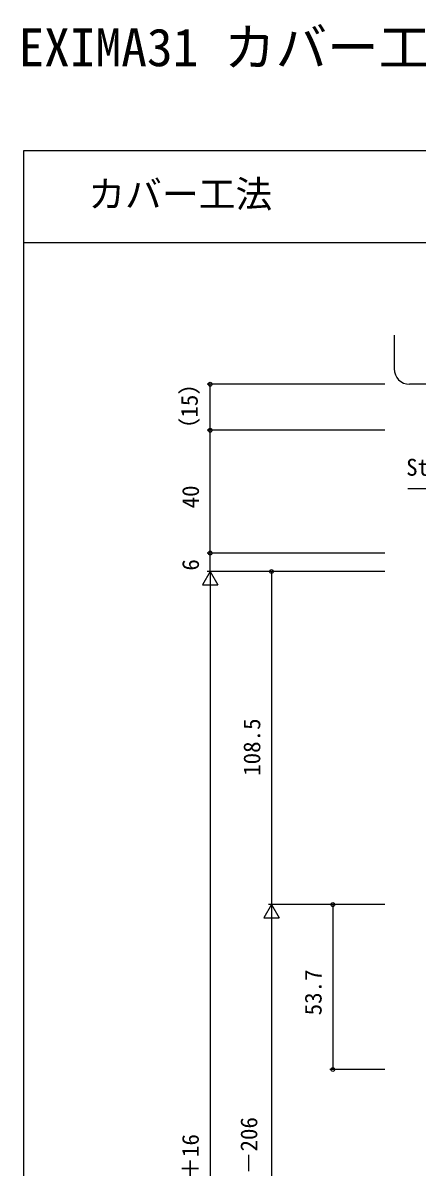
# Model space of a CAD drawing. Units: millimetres, scale not verified. Extents: x -524 to 526, y -338 to 334.
# Drawn here: x -524.4 to -395.8, y -38.5 to 334.2 of the extents above; entities that cross this region are included whole.
import ezdxf
from ezdxf.enums import TextEntityAlignment as Align

# ---------------------------------------------------------------- set-up
doc = ezdxf.new("R2010")
doc.units = ezdxf.units.MM
doc.header["$LTSCALE"] = 2
for name, color, linetype in [('0-1_USER1', 3, 'Continuous'), ('0-6_YKK_D', 6, 'Continuous'), ('0-7_YKK_ZWAK', 7, 'Continuous'), ('0-8_YSS_K', 3, 'Continuous')]:
    doc.layers.add(name, color=color, linetype=linetype)
doc.styles.add('ＭＳ ゴシック', font='')
doc.styles.get('ＭＳ ゴシック').set_extended_font_data('MS Gothic')

msp = doc.modelspace()

# ---------------------------------------------------------------- linework, layer by layer
at = {"layer": '0-6_YKK_D'}
for p, q in [((-406.3, 216.498), (-464.3, 216.498)), ((-463.3, 201.5), (-463.3, 216.498)), ((-406.3, 201.5), (-464.3, 201.5)), ((-406.3, 201.5), (-464.3, 201.5)), ((-463.3, 161.5), (-463.3, 201.5)), ((-406.3, 161.5), (-464.3, 161.5)), ((-406.3, 161.5), (-464.3, 161.5)), ((-463.3, 155.497), (-463.3, 161.5)), ((-463.3, 155.497), (-465.8, 151.167)), ((-406.3, 155.497), (-464.3, 155.497)), ((-406.3, 155.497), (-464.3, 155.497)), ((-463.3, 155.497), (-460.8, 151.167)), ((-463.3, 155.497), (-463.3, 146.837)), ((-406.3, 155.497), (-444.3, 155.497)), ((-443.3, 155.497), (-443.3, 46.997)), ((-465.8, 151.167), (-460.8, 151.167)), ((-463.3, 150.497), (-463.3, -219.497)), ((-443.3, 46.997), (-445.8, 42.667)), ((-406.3, 46.997), (-444.3, 46.997)), ((-406.3, 46.997), (-444.3, 46.997)), ((-443.3, 46.997), (-440.8, 42.667)), ((-443.3, 46.997), (-443.3, 38.337)), ((-406.3, 46.997), (-424.3, 46.997)), ((-423.3, 46.997), (-423.3, -6.703)), ((-445.8, 42.667), (-440.8, 42.667)), ((-443.3, 41.997), (-443.3, -121.997)), ((-406.3, -6.703), (-424.3, -6.703))]:
    msp.add_line(p, q, dxfattribs=at)
msp.add_lwpolyline([(-320.7, 210.152), (-322.855, 208.789), (-364.538, 182.405), (-398.855, 182.405)], dxfattribs=at)
for centre in [(-463.3, 216.498), (-463.3, 201.5), (-463.3, 201.5), (-463.3, 161.5), (-463.3, 161.5), (-443.3, 155.497), (-423.3, 46.997), (-423.3, -6.703)]:
    msp.add_circle(centre, 0.637, dxfattribs=at)
at = {"layer": '0-7_YKK_ZWAK'}
for p, q in [((-524.2, 292.5), (-524.2, -337.5)), ((525.8, 292.5), (-524.2, 292.5)), ((525.8, 262.5), (-524.2, 262.5))]:
    msp.add_line(p, q, dxfattribs=at)
at = {"layer": '0-8_YSS_K'}
for p, q in [((-403.3, 232.5), (-403.3, 221.498)), ((-318.3, 216.498), (-398.3, 216.498))]:
    msp.add_line(p, q, dxfattribs=at)
msp.add_arc((-398.3, 221.498), 5, 180, 270, dxfattribs=at)

# ---------------------------------------------------------------- texts
at = {"layer": '0-1_USER1', "style": 'ＭＳ ゴシック'}
for s, height, p in [('EXIMA31 カバー工法 片開きドア[通風ドア]', 12.32, (-525.819, 316.377)), ('カバー工法', 8.798, (-503.044, 271.398))]:
    msp.add_text(s, height=height, dxfattribs=at).set_placement(p, align=Align.BOTTOM_LEFT)
at = {"layer": '0-6_YKK_D', "style": 'ＭＳ ゴシック'}
for s, p in [('（15）', (-465.695, 198.112)), ('40', (-465.3, 176.046)), ('6', (-465.3, 155.771)), ('108.5', (-445.3, 88.932)), ('53.7', (-425.3, 10.921)), ('網戸出来高MH＝DH－206', (-446.28, -100.895)), ('DH＝H＋16', (-465.343, -61.453))]:
    msp.add_text(s, height=5.499, rotation=90, dxfattribs=at).set_placement(p, align=Align.BOTTOM_LEFT)
msp.add_text('St曲物', height=5.499, dxfattribs=at).set_placement((-399.38, 185.038), align=Align.BOTTOM_LEFT)

doc.saveas('drawing.dxf')
